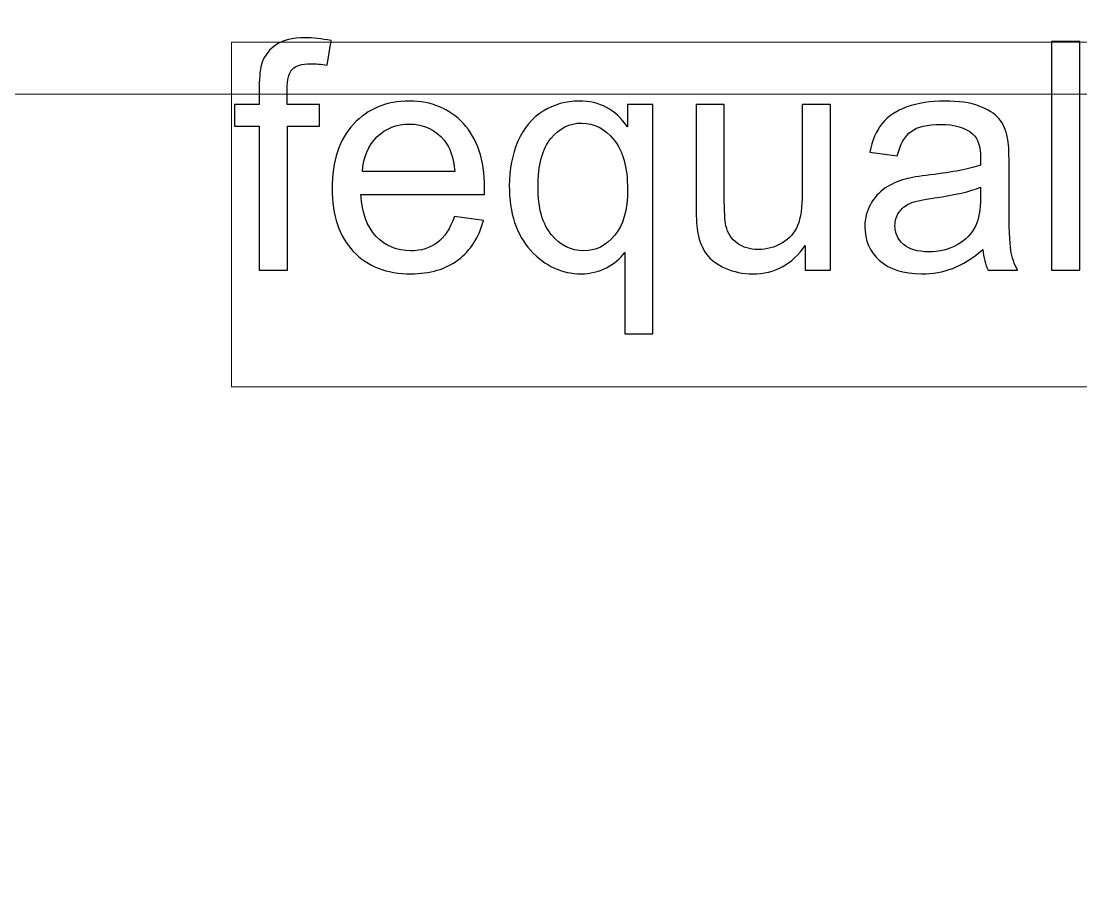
# Model space of a CAD drawing. Header units: centimetres. Extents: x -29.7 to 21.6, y -14.4 to 13.7.
# Drawn here: x 5.14 to 6.264, y 10.163 to 11.094 of the extents above; entities that cross this region are included whole.
import ezdxf

# ---------------------------------------------------------------- set-up
doc = ezdxf.new("R2010")
doc.units = ezdxf.units.CM
doc.header["$MEASUREMENT"] = 0
doc.layers.add('Layer 1', color=7, linetype='Continuous')

msp = doc.modelspace()

# ---------------------------------------------------------------- linework, layer by layer
at = {"layer": 'Layer 1', "color": 1, "lineweight": 9}
for points, knots in [([(1.28938, 9.70732), (1.28938, 9.70732), (1.28938, 13.6953), (1.28938, 13.6953), (1.28938, 13.6953), (1.28938, 13.6953), (11.25933, 13.6953), (11.25933, 13.6953), (11.25933, 13.6953), (11.25933, 13.6953), (11.25933, 9.70732), (11.25933, 9.70732)], [0, 0, 0, 0, 0.25, 0.25, 0.25, 0.25, 0.5, 0.5, 0.5, 0.5, 1, 1, 1, 1]), ([(8.76143, 11.01684), (8.76143, 11.01684), (4.28579, 11.01684), (4.28579, 11.01684), (4.28579, 11.01684), (4.28579, 11.01684), (4.28579, 11.64086), (4.28579, 11.64086), (4.28579, 11.64086), (4.28579, 11.64086), (8.76143, 11.64086), (8.76143, 11.64086), (8.76143, 11.64086), (8.76143, 11.64086), (8.76143, 11.01684), (8.76143, 11.01684)], [0, 0, 0, 0, 0.2, 0.2, 0.2, 0.2, 0.4, 0.4, 0.4, 0.4, 0.6, 0.6, 0.6, 0.6, 1, 1, 1, 1]), ([(8.76143, 11.01684), (8.76143, 11.01684), (4.28579, 11.01684), (4.28579, 11.01684), (4.28579, 11.01684), (4.28579, 11.01684), (4.28579, 11.64086), (4.28579, 11.64086), (4.28579, 11.64086), (4.28579, 11.64086), (8.76143, 11.64086), (8.76143, 11.64086), (8.76143, 11.64086), (8.76143, 11.64086), (8.76143, 11.01684), (8.76143, 11.01684)], [0, 0, 0, 0, 0.2, 0.2, 0.2, 0.2, 0.4, 0.4, 0.4, 0.4, 0.6, 0.6, 0.6, 0.6, 1, 1, 1, 1]), ([(5.39278, 10.82982), (5.39278, 10.82982), (5.39278, 10.9827), (5.39278, 10.9827), (5.39278, 10.9827), (5.39278, 10.9827), (5.36634, 10.9827), (5.36634, 10.9827), (5.36634, 10.9827), (5.36634, 10.9827), (5.36634, 11.00575), (5.36634, 11.00575), (5.36634, 11.00575), (5.36634, 11.00575), (5.39278, 11.00575), (5.39278, 11.00575), (5.39278, 11.00575), (5.39278, 11.00575), (5.39278, 11.02439), (5.39278, 11.02439), (5.39278, 11.02439), (5.39278, 11.0362), (5.3938, 11.04496), (5.39589, 11.05067), (5.39589, 11.05067), (5.39877, 11.05835), (5.40374, 11.06462), (5.41097, 11.06942), (5.41097, 11.06942), (5.41815, 11.07422), (5.42826, 11.0766), (5.44126, 11.0766), (5.44126, 11.0766), (5.44967, 11.0766), (5.45894, 11.07558), (5.46911, 11.0736), (5.46911, 11.0736), (5.46911, 11.0736), (5.46465, 11.0475), (5.46465, 11.0475), (5.46465, 11.0475), (5.45843, 11.04858), (5.45261, 11.04914), (5.44707, 11.04914), (5.44707, 11.04914), (5.43804, 11.04914), (5.43165, 11.04722), (5.42787, 11.04338), (5.42787, 11.04338), (5.42414, 11.03954), (5.42227, 11.03236), (5.42227, 11.02185), (5.42227, 11.02185), (5.42227, 11.02185), (5.42227, 11.00575), (5.42227, 11.00575), (5.42227, 11.00575), (5.42227, 11.00575), (5.45651, 11.00575), (5.45651, 11.00575), (5.45651, 11.00575), (5.45651, 11.00575), (5.45651, 10.9827), (5.45651, 10.9827), (5.45651, 10.9827), (5.45651, 10.9827), (5.42261, 10.9827), (5.42261, 10.9827), (5.42261, 10.9827), (5.42261, 10.9827), (5.42261, 10.82982), (5.42261, 10.82982), (5.42261, 10.82982), (5.42261, 10.82982), (5.39278, 10.82982), (5.39278, 10.82982)], [0, 0, 0, 0, 0.05, 0.05, 0.05, 0.05, 0.1, 0.1, 0.1, 0.1, 0.15, 0.15, 0.15, 0.15, 0.2, 0.2, 0.2, 0.2, 0.25, 0.25, 0.25, 0.25, 0.3, 0.3, 0.3, 0.3, 0.35, 0.35, 0.35, 0.35, 0.4, 0.4, 0.4, 0.4, 0.45, 0.45, 0.45, 0.45, 0.5, 0.5, 0.5, 0.5, 0.55, 0.55, 0.55, 0.55, 0.6, 0.6, 0.6, 0.6, 0.65, 0.65, 0.65, 0.65, 0.7, 0.7, 0.7, 0.7, 0.75, 0.75, 0.75, 0.75, 0.8, 0.8, 0.8, 0.8, 0.85, 0.85, 0.85, 0.85, 0.9, 0.9, 0.9, 0.9, 1, 1, 1, 1]), ([(6.23328, 10.82982), (6.23328, 10.82982), (6.23328, 11.07253), (6.23328, 11.07253), (6.23328, 11.07253), (6.23328, 11.07253), (6.26311, 11.07253), (6.26311, 11.07253), (6.26311, 11.07253), (6.26311, 11.07253), (6.26311, 10.82982), (6.26311, 10.82982), (6.26311, 10.82982), (6.26311, 10.82982), (6.23328, 10.82982), (6.23328, 10.82982)], [0, 0, 0, 0, 0.2, 0.2, 0.2, 0.2, 0.4, 0.4, 0.4, 0.4, 0.6, 0.6, 0.6, 0.6, 1, 1, 1, 1]), ([(7.3448, 10.70609), (7.3448, 10.70609), (5.36331, 10.70609), (5.36331, 10.70609), (5.36331, 10.70609), (5.36331, 10.70609), (5.36331, 11.07182), (5.36331, 11.07182), (5.36331, 11.07182), (5.36331, 11.07182), (7.3448, 11.07182), (7.3448, 11.07182), (7.3448, 11.07182), (7.3448, 11.07182), (7.3448, 10.70609), (7.3448, 10.70609)], [0, 0, 0, 0, 0.2, 0.2, 0.2, 0.2, 0.4, 0.4, 0.4, 0.4, 0.6, 0.6, 0.6, 0.6, 1, 1, 1, 1]), ([(7.3448, 10.70609), (7.3448, 10.70609), (5.36331, 10.70609), (5.36331, 10.70609), (5.36331, 10.70609), (5.36331, 10.70609), (5.36331, 11.07182), (5.36331, 11.07182), (5.36331, 11.07182), (5.36331, 11.07182), (7.3448, 11.07182), (7.3448, 11.07182), (7.3448, 11.07182), (7.3448, 11.07182), (7.3448, 10.70609), (7.3448, 10.70609)], [0, 0, 0, 0, 0.2, 0.2, 0.2, 0.2, 0.4, 0.4, 0.4, 0.4, 0.6, 0.6, 0.6, 0.6, 1, 1, 1, 1]), ([(5.59984, 10.88677), (5.59984, 10.88677), (5.63069, 10.8827), (5.63069, 10.8827), (5.63069, 10.8827), (5.62589, 10.86479), (5.6169, 10.85084), (5.6038, 10.84095), (5.6038, 10.84095), (5.59069, 10.83106), (5.57397, 10.82609), (5.55357, 10.82609), (5.55357, 10.82609), (5.52792, 10.82609), (5.50758, 10.834), (5.49255, 10.84982), (5.49255, 10.84982), (5.47753, 10.86558), (5.47001, 10.88779), (5.47001, 10.91632), (5.47001, 10.91632), (5.47001, 10.94581), (5.47758, 10.96875), (5.49278, 10.98502), (5.49278, 10.98502), (5.50798, 11.00134), (5.5277, 11.00948), (5.55193, 11.00948), (5.55193, 11.00948), (5.57538, 11.00948), (5.59453, 11.00151), (5.60939, 10.98552), (5.60939, 10.98552), (5.62425, 10.96954), (5.63171, 10.94705), (5.63171, 10.91807), (5.63171, 10.91807), (5.63171, 10.91632), (5.63165, 10.91366), (5.63154, 10.91016), (5.63154, 10.91016), (5.63154, 10.91016), (5.50052, 10.91016), (5.50052, 10.91016), (5.50052, 10.91016), (5.50165, 10.89089), (5.50707, 10.87609), (5.5169, 10.86586), (5.5169, 10.86586), (5.52668, 10.85564), (5.53894, 10.8505), (5.55357, 10.8505), (5.55357, 10.8505), (5.56447, 10.8505), (5.5738, 10.85338), (5.58148, 10.85914), (5.58148, 10.85914), (5.58922, 10.8649), (5.59532, 10.87411), (5.59984, 10.88677)], [0, 0, 0, 0, 0.0625, 0.0625, 0.0625, 0.0625, 0.125, 0.125, 0.125, 0.125, 0.1875, 0.1875, 0.1875, 0.1875, 0.25, 0.25, 0.25, 0.25, 0.3125, 0.3125, 0.3125, 0.3125, 0.375, 0.375, 0.375, 0.375, 0.4375, 0.4375, 0.4375, 0.4375, 0.5, 0.5, 0.5, 0.5, 0.5625, 0.5625, 0.5625, 0.5625, 0.625, 0.625, 0.625, 0.625, 0.6875, 0.6875, 0.6875, 0.6875, 0.75, 0.75, 0.75, 0.75, 0.8125, 0.8125, 0.8125, 0.8125, 0.875, 0.875, 0.875, 0.875, 1, 1, 1, 1]), ([(5.78041, 10.76236), (5.78041, 10.76236), (5.78041, 10.84869), (5.78041, 10.84869), (5.78041, 10.84869), (5.77577, 10.84219), (5.76928, 10.83683), (5.76097, 10.83253), (5.76097, 10.83253), (5.75267, 10.82824), (5.7438, 10.82609), (5.73442, 10.82609), (5.73442, 10.82609), (5.71357, 10.82609), (5.69566, 10.8344), (5.68058, 10.85106), (5.68058, 10.85106), (5.66555, 10.86767), (5.65803, 10.8905), (5.65803, 10.91942), (5.65803, 10.91942), (5.65803, 10.93705), (5.66108, 10.95287), (5.66719, 10.96688), (5.66719, 10.96688), (5.67334, 10.98084), (5.68221, 10.99146), (5.69385, 10.99863), (5.69385, 10.99863), (5.70549, 11.00586), (5.71826, 11.00948), (5.73216, 11.00948), (5.73216, 11.00948), (5.75391, 11.00948), (5.77097, 11.00038), (5.78346, 10.98214), (5.78346, 10.98214), (5.78346, 10.98214), (5.78346, 11.00575), (5.78346, 11.00575), (5.78346, 11.00575), (5.78346, 11.00575), (5.81024, 11.00575), (5.81024, 11.00575), (5.81024, 11.00575), (5.81024, 11.00575), (5.81024, 10.76236), (5.81024, 10.76236), (5.81024, 10.76236), (5.81024, 10.76236), (5.78041, 10.76236), (5.78041, 10.76236)], [0, 0, 0, 0, 0.0714286, 0.0714286, 0.0714286, 0.0714286, 0.1428571, 0.1428571, 0.1428571, 0.1428571, 0.2142857, 0.2142857, 0.2142857, 0.2142857, 0.2857143, 0.2857143, 0.2857143, 0.2857143, 0.3571429, 0.3571429, 0.3571429, 0.3571429, 0.4285714, 0.4285714, 0.4285714, 0.4285714, 0.5, 0.5, 0.5, 0.5, 0.5714286, 0.5714286, 0.5714286, 0.5714286, 0.6428571, 0.6428571, 0.6428571, 0.6428571, 0.7142857, 0.7142857, 0.7142857, 0.7142857, 0.7857143, 0.7857143, 0.7857143, 0.7857143, 0.8571429, 0.8571429, 0.8571429, 0.8571429, 1, 1, 1, 1]), ([(5.97182, 10.82982), (5.97182, 10.82982), (5.97182, 10.85598), (5.97182, 10.85598), (5.97182, 10.85598), (5.95814, 10.83603), (5.93961, 10.82609), (5.91617, 10.82609), (5.91617, 10.82609), (5.90583, 10.82609), (5.89617, 10.82807), (5.88718, 10.83202), (5.88718, 10.83202), (5.8782, 10.83603), (5.87154, 10.84101), (5.86719, 10.84699), (5.86719, 10.84699), (5.86283, 10.85304), (5.85978, 10.86038), (5.85803, 10.86909), (5.85803, 10.86909), (5.85685, 10.87496), (5.85622, 10.88423), (5.85622, 10.89688), (5.85622, 10.89688), (5.85622, 10.89688), (5.85622, 11.00575), (5.85622, 11.00575), (5.85622, 11.00575), (5.85622, 11.00575), (5.88605, 11.00575), (5.88605, 11.00575), (5.88605, 11.00575), (5.88605, 11.00575), (5.88605, 10.90841), (5.88605, 10.90841), (5.88605, 10.90841), (5.88605, 10.89287), (5.88668, 10.88236), (5.88786, 10.87699), (5.88786, 10.87699), (5.88973, 10.86914), (5.89368, 10.86304), (5.89978, 10.85858), (5.89978, 10.85858), (5.90583, 10.85411), (5.91329, 10.85185), (5.92221, 10.85185), (5.92221, 10.85185), (5.93114, 10.85185), (5.9395, 10.85411), (5.9473, 10.85869), (5.9473, 10.85869), (5.95509, 10.86327), (5.96063, 10.86954), (5.96391, 10.87739), (5.96391, 10.87739), (5.96713, 10.88524), (5.96877, 10.89671), (5.96877, 10.91168), (5.96877, 10.91168), (5.96877, 10.91168), (5.96877, 11.00575), (5.96877, 11.00575), (5.96877, 11.00575), (5.96877, 11.00575), (5.9986, 11.00575), (5.9986, 11.00575), (5.9986, 11.00575), (5.9986, 11.00575), (5.9986, 10.82982), (5.9986, 10.82982), (5.9986, 10.82982), (5.9986, 10.82982), (5.97182, 10.82982), (5.97182, 10.82982)], [0, 0, 0, 0, 0.05, 0.05, 0.05, 0.05, 0.1, 0.1, 0.1, 0.1, 0.15, 0.15, 0.15, 0.15, 0.2, 0.2, 0.2, 0.2, 0.25, 0.25, 0.25, 0.25, 0.3, 0.3, 0.3, 0.3, 0.35, 0.35, 0.35, 0.35, 0.4, 0.4, 0.4, 0.4, 0.45, 0.45, 0.45, 0.45, 0.5, 0.5, 0.5, 0.5, 0.55, 0.55, 0.55, 0.55, 0.6, 0.6, 0.6, 0.6, 0.65, 0.65, 0.65, 0.65, 0.7, 0.7, 0.7, 0.7, 0.75, 0.75, 0.75, 0.75, 0.8, 0.8, 0.8, 0.8, 0.85, 0.85, 0.85, 0.85, 0.9, 0.9, 0.9, 0.9, 1, 1, 1, 1]), ([(6.16035, 10.85185), (6.14927, 10.84242), (6.1386, 10.83581), (6.12837, 10.83191), (6.12837, 10.83191), (6.11814, 10.82801), (6.10718, 10.82609), (6.09543, 10.82609), (6.09543, 10.82609), (6.07611, 10.82609), (6.06125, 10.83078), (6.05086, 10.84022), (6.05086, 10.84022), (6.04046, 10.84959), (6.03526, 10.86163), (6.03526, 10.87626), (6.03526, 10.87626), (6.03526, 10.88485), (6.03724, 10.8927), (6.04114, 10.89982), (6.04114, 10.89982), (6.04509, 10.90694), (6.05023, 10.91259), (6.05656, 10.91688), (6.05656, 10.91688), (6.06295, 10.92118), (6.07007, 10.92445), (6.07803, 10.92666), (6.07803, 10.92666), (6.08391, 10.92818), (6.09278, 10.92965), (6.10458, 10.93112), (6.10458, 10.93112), (6.12865, 10.93394), (6.14645, 10.93739), (6.1578, 10.94134), (6.1578, 10.94134), (6.15792, 10.94541), (6.15797, 10.94801), (6.15797, 10.94908), (6.15797, 10.94908), (6.15797, 10.96117), (6.15515, 10.96971), (6.1495, 10.97468), (6.1495, 10.97468), (6.14187, 10.9814), (6.13052, 10.98473), (6.11549, 10.98473), (6.11549, 10.98473), (6.10142, 10.98473), (6.09103, 10.98225), (6.08436, 10.97733), (6.08436, 10.97733), (6.07764, 10.97242), (6.07272, 10.96372), (6.0695, 10.95117), (6.0695, 10.95117), (6.0695, 10.95117), (6.04035, 10.95524), (6.04035, 10.95524), (6.04035, 10.95524), (6.043, 10.96773), (6.04735, 10.97784), (6.05346, 10.98552), (6.05346, 10.98552), (6.05956, 10.99321), (6.06837, 10.99908), (6.0799, 11.00326), (6.0799, 11.00326), (6.09136, 11.00739), (6.10475, 11.00948), (6.1199, 11.00948), (6.1199, 11.00948), (6.13492, 11.00948), (6.14718, 11.00773), (6.15662, 11.00417), (6.15662, 11.00417), (6.166, 11.00061), (6.17295, 10.9962), (6.17735, 10.99084), (6.17735, 10.99084), (6.18176, 10.98547), (6.18487, 10.97869), (6.18667, 10.9705), (6.18667, 10.9705), (6.18763, 10.96541), (6.18814, 10.95626), (6.18814, 10.9431), (6.18814, 10.9431), (6.18814, 10.9431), (6.18814, 10.90355), (6.18814, 10.90355), (6.18814, 10.90355), (6.18814, 10.87592), (6.18876, 10.85846), (6.19001, 10.85106), (6.19001, 10.85106), (6.19119, 10.84366), (6.19368, 10.8366), (6.1973, 10.82982), (6.1973, 10.82982), (6.1973, 10.82982), (6.16611, 10.82982), (6.16611, 10.82982), (6.16611, 10.82982), (6.16312, 10.83609), (6.16119, 10.84344), (6.16035, 10.85185)], [0, 0, 0, 0, 0.0357143, 0.0357143, 0.0357143, 0.0357143, 0.0714286, 0.0714286, 0.0714286, 0.0714286, 0.1071429, 0.1071429, 0.1071429, 0.1071429, 0.1428571, 0.1428571, 0.1428571, 0.1428571, 0.1785714, 0.1785714, 0.1785714, 0.1785714, 0.2142857, 0.2142857, 0.2142857, 0.2142857, 0.25, 0.25, 0.25, 0.25, 0.2857143, 0.2857143, 0.2857143, 0.2857143, 0.3214286, 0.3214286, 0.3214286, 0.3214286, 0.3571429, 0.3571429, 0.3571429, 0.3571429, 0.3928571, 0.3928571, 0.3928571, 0.3928571, 0.4285714, 0.4285714, 0.4285714, 0.4285714, 0.4642857, 0.4642857, 0.4642857, 0.4642857, 0.5, 0.5, 0.5, 0.5, 0.5357143, 0.5357143, 0.5357143, 0.5357143, 0.5714286, 0.5714286, 0.5714286, 0.5714286, 0.6071429, 0.6071429, 0.6071429, 0.6071429, 0.6428571, 0.6428571, 0.6428571, 0.6428571, 0.6785714, 0.6785714, 0.6785714, 0.6785714, 0.7142857, 0.7142857, 0.7142857, 0.7142857, 0.75, 0.75, 0.75, 0.75, 0.7857143, 0.7857143, 0.7857143, 0.7857143, 0.8214286, 0.8214286, 0.8214286, 0.8214286, 0.8571429, 0.8571429, 0.8571429, 0.8571429, 0.8928571, 0.8928571, 0.8928571, 0.8928571, 0.9285714, 0.9285714, 0.9285714, 0.9285714, 1, 1, 1, 1]), ([(5.50222, 10.93456), (5.50222, 10.93456), (5.60018, 10.93456), (5.60018, 10.93456), (5.60018, 10.93456), (5.59888, 10.94937), (5.5951, 10.96044), (5.58894, 10.96784), (5.58894, 10.96784), (5.5795, 10.97931), (5.56719, 10.98507), (5.5521, 10.98507), (5.5521, 10.98507), (5.53843, 10.98507), (5.52696, 10.9805), (5.51764, 10.97134), (5.51764, 10.97134), (5.50837, 10.96219), (5.50323, 10.94993), (5.50222, 10.93456)], [0, 0, 0, 0, 0.1666667, 0.1666667, 0.1666667, 0.1666667, 0.3333333, 0.3333333, 0.3333333, 0.3333333, 0.5, 0.5, 0.5, 0.5, 0.6666667, 0.6666667, 0.6666667, 0.6666667, 1, 1, 1, 1]), ([(5.68854, 10.91829), (5.68854, 10.8957), (5.69329, 10.87875), (5.70278, 10.86745), (5.70278, 10.86745), (5.71227, 10.85615), (5.72363, 10.8505), (5.7369, 10.8505), (5.7369, 10.8505), (5.74961, 10.8505), (5.76052, 10.85586), (5.76973, 10.8666), (5.76973, 10.8666), (5.77888, 10.87739), (5.78346, 10.89372), (5.78346, 10.91564), (5.78346, 10.91564), (5.78346, 10.93903), (5.7786, 10.9566), (5.76894, 10.96841), (5.76894, 10.96841), (5.75928, 10.98021), (5.74798, 10.98609), (5.73493, 10.98609), (5.73493, 10.98609), (5.72199, 10.98609), (5.71103, 10.98061), (5.70204, 10.96965), (5.70204, 10.96965), (5.69306, 10.95869), (5.68854, 10.94157), (5.68854, 10.91829)], [0, 0, 0, 0, 0.1111111, 0.1111111, 0.1111111, 0.1111111, 0.2222222, 0.2222222, 0.2222222, 0.2222222, 0.3333333, 0.3333333, 0.3333333, 0.3333333, 0.4444444, 0.4444444, 0.4444444, 0.4444444, 0.5555556, 0.5555556, 0.5555556, 0.5555556, 0.6666667, 0.6666667, 0.6666667, 0.6666667, 0.7777778, 0.7777778, 0.7777778, 0.7777778, 1, 1, 1, 1]), ([(6.15797, 10.91795), (6.14713, 10.91355), (6.13086, 10.90982), (6.10916, 10.90677), (6.10916, 10.90677), (6.09684, 10.90502), (6.08814, 10.90304), (6.08306, 10.90084), (6.08306, 10.90084), (6.07797, 10.89863), (6.07408, 10.89541), (6.07131, 10.89123), (6.07131, 10.89123), (6.06854, 10.88699), (6.06713, 10.88231), (6.06713, 10.87711), (6.06713, 10.87711), (6.06713, 10.86925), (6.07012, 10.86264), (6.07617, 10.85739), (6.07617, 10.85739), (6.08221, 10.85214), (6.09103, 10.84948), (6.10261, 10.84948), (6.10261, 10.84948), (6.11408, 10.84948), (6.1243, 10.85197), (6.13328, 10.85699), (6.13328, 10.85699), (6.14221, 10.86197), (6.14882, 10.8688), (6.153, 10.87745), (6.153, 10.87745), (6.15622, 10.88417), (6.1578, 10.89406), (6.1578, 10.90711), (6.1578, 10.90711), (6.1578, 10.90711), (6.15797, 10.91795), (6.15797, 10.91795)], [0, 0, 0, 0, 0.0909091, 0.0909091, 0.0909091, 0.0909091, 0.1818182, 0.1818182, 0.1818182, 0.1818182, 0.2727273, 0.2727273, 0.2727273, 0.2727273, 0.3636364, 0.3636364, 0.3636364, 0.3636364, 0.4545455, 0.4545455, 0.4545455, 0.4545455, 0.5454545, 0.5454545, 0.5454545, 0.5454545, 0.6363636, 0.6363636, 0.6363636, 0.6363636, 0.7272727, 0.7272727, 0.7272727, 0.7272727, 0.8181818, 0.8181818, 0.8181818, 0.8181818, 1, 1, 1, 1])]:
    msp.add_open_spline(points, degree=3, knots=knots, dxfattribs=at)
at = {"layer": 'Layer 1', "color": 250}
for points, knots in [([(5.39278, 10.82982), (5.39278, 10.82982), (5.39278, 10.9827), (5.39278, 10.9827), (5.39278, 10.9827), (5.39278, 10.9827), (5.36634, 10.9827), (5.36634, 10.9827), (5.36634, 10.9827), (5.36634, 10.9827), (5.36634, 11.00575), (5.36634, 11.00575), (5.36634, 11.00575), (5.36634, 11.00575), (5.39278, 11.00575), (5.39278, 11.00575), (5.39278, 11.00575), (5.39278, 11.00575), (5.39278, 11.02439), (5.39278, 11.02439), (5.39278, 11.02439), (5.39278, 11.0362), (5.3938, 11.04496), (5.39589, 11.05067), (5.39589, 11.05067), (5.39877, 11.05835), (5.40374, 11.06462), (5.41097, 11.06942), (5.41097, 11.06942), (5.41815, 11.07422), (5.42826, 11.0766), (5.44126, 11.0766), (5.44126, 11.0766), (5.44967, 11.0766), (5.45894, 11.07558), (5.46911, 11.0736), (5.46911, 11.0736), (5.46911, 11.0736), (5.46465, 11.0475), (5.46465, 11.0475), (5.46465, 11.0475), (5.45843, 11.04858), (5.45261, 11.04914), (5.44707, 11.04914), (5.44707, 11.04914), (5.43804, 11.04914), (5.43165, 11.04722), (5.42787, 11.04338), (5.42787, 11.04338), (5.42414, 11.03954), (5.42227, 11.03236), (5.42227, 11.02185), (5.42227, 11.02185), (5.42227, 11.02185), (5.42227, 11.00575), (5.42227, 11.00575), (5.42227, 11.00575), (5.42227, 11.00575), (5.45651, 11.00575), (5.45651, 11.00575), (5.45651, 11.00575), (5.45651, 11.00575), (5.45651, 10.9827), (5.45651, 10.9827), (5.45651, 10.9827), (5.45651, 10.9827), (5.42261, 10.9827), (5.42261, 10.9827), (5.42261, 10.9827), (5.42261, 10.9827), (5.42261, 10.82982), (5.42261, 10.82982), (5.42261, 10.82982), (5.42261, 10.82982), (5.39278, 10.82982), (5.39278, 10.82982)], [0, 0, 0, 0, 0.05, 0.05, 0.05, 0.05, 0.1, 0.1, 0.1, 0.1, 0.15, 0.15, 0.15, 0.15, 0.2, 0.2, 0.2, 0.2, 0.25, 0.25, 0.25, 0.25, 0.3, 0.3, 0.3, 0.3, 0.35, 0.35, 0.35, 0.35, 0.4, 0.4, 0.4, 0.4, 0.45, 0.45, 0.45, 0.45, 0.5, 0.5, 0.5, 0.5, 0.55, 0.55, 0.55, 0.55, 0.6, 0.6, 0.6, 0.6, 0.65, 0.65, 0.65, 0.65, 0.7, 0.7, 0.7, 0.7, 0.75, 0.75, 0.75, 0.75, 0.8, 0.8, 0.8, 0.8, 0.85, 0.85, 0.85, 0.85, 0.9, 0.9, 0.9, 0.9, 1, 1, 1, 1]), ([(6.23328, 10.82982), (6.23328, 10.82982), (6.23328, 11.07253), (6.23328, 11.07253), (6.23328, 11.07253), (6.23328, 11.07253), (6.26311, 11.07253), (6.26311, 11.07253), (6.26311, 11.07253), (6.26311, 11.07253), (6.26311, 10.82982), (6.26311, 10.82982), (6.26311, 10.82982), (6.26311, 10.82982), (6.23328, 10.82982), (6.23328, 10.82982)], [0, 0, 0, 0, 0.2, 0.2, 0.2, 0.2, 0.4, 0.4, 0.4, 0.4, 0.6, 0.6, 0.6, 0.6, 1, 1, 1, 1]), ([(5.59984, 10.88677), (5.59984, 10.88677), (5.63069, 10.8827), (5.63069, 10.8827), (5.63069, 10.8827), (5.62589, 10.86479), (5.6169, 10.85084), (5.6038, 10.84095), (5.6038, 10.84095), (5.59069, 10.83106), (5.57397, 10.82609), (5.55357, 10.82609), (5.55357, 10.82609), (5.52792, 10.82609), (5.50758, 10.834), (5.49255, 10.84982), (5.49255, 10.84982), (5.47753, 10.86558), (5.47001, 10.88779), (5.47001, 10.91632), (5.47001, 10.91632), (5.47001, 10.94581), (5.47758, 10.96875), (5.49278, 10.98502), (5.49278, 10.98502), (5.50798, 11.00134), (5.5277, 11.00948), (5.55193, 11.00948), (5.55193, 11.00948), (5.57538, 11.00948), (5.59453, 11.00151), (5.60939, 10.98552), (5.60939, 10.98552), (5.62425, 10.96954), (5.63171, 10.94705), (5.63171, 10.91807), (5.63171, 10.91807), (5.63171, 10.91632), (5.63165, 10.91366), (5.63154, 10.91016), (5.63154, 10.91016), (5.63154, 10.91016), (5.50052, 10.91016), (5.50052, 10.91016), (5.50052, 10.91016), (5.50165, 10.89089), (5.50707, 10.87609), (5.5169, 10.86586), (5.5169, 10.86586), (5.52668, 10.85564), (5.53894, 10.8505), (5.55357, 10.8505), (5.55357, 10.8505), (5.56447, 10.8505), (5.5738, 10.85338), (5.58148, 10.85914), (5.58148, 10.85914), (5.58922, 10.8649), (5.59532, 10.87411), (5.59984, 10.88677)], [0, 0, 0, 0, 0.0625, 0.0625, 0.0625, 0.0625, 0.125, 0.125, 0.125, 0.125, 0.1875, 0.1875, 0.1875, 0.1875, 0.25, 0.25, 0.25, 0.25, 0.3125, 0.3125, 0.3125, 0.3125, 0.375, 0.375, 0.375, 0.375, 0.4375, 0.4375, 0.4375, 0.4375, 0.5, 0.5, 0.5, 0.5, 0.5625, 0.5625, 0.5625, 0.5625, 0.625, 0.625, 0.625, 0.625, 0.6875, 0.6875, 0.6875, 0.6875, 0.75, 0.75, 0.75, 0.75, 0.8125, 0.8125, 0.8125, 0.8125, 0.875, 0.875, 0.875, 0.875, 1, 1, 1, 1]), ([(5.78041, 10.76236), (5.78041, 10.76236), (5.78041, 10.84869), (5.78041, 10.84869), (5.78041, 10.84869), (5.77577, 10.84219), (5.76928, 10.83683), (5.76097, 10.83253), (5.76097, 10.83253), (5.75267, 10.82824), (5.7438, 10.82609), (5.73442, 10.82609), (5.73442, 10.82609), (5.71357, 10.82609), (5.69566, 10.8344), (5.68058, 10.85106), (5.68058, 10.85106), (5.66555, 10.86767), (5.65803, 10.8905), (5.65803, 10.91942), (5.65803, 10.91942), (5.65803, 10.93705), (5.66108, 10.95287), (5.66719, 10.96688), (5.66719, 10.96688), (5.67334, 10.98084), (5.68221, 10.99146), (5.69385, 10.99863), (5.69385, 10.99863), (5.70549, 11.00586), (5.71826, 11.00948), (5.73216, 11.00948), (5.73216, 11.00948), (5.75391, 11.00948), (5.77097, 11.00038), (5.78346, 10.98214), (5.78346, 10.98214), (5.78346, 10.98214), (5.78346, 11.00575), (5.78346, 11.00575), (5.78346, 11.00575), (5.78346, 11.00575), (5.81024, 11.00575), (5.81024, 11.00575), (5.81024, 11.00575), (5.81024, 11.00575), (5.81024, 10.76236), (5.81024, 10.76236), (5.81024, 10.76236), (5.81024, 10.76236), (5.78041, 10.76236), (5.78041, 10.76236)], [0, 0, 0, 0, 0.0714286, 0.0714286, 0.0714286, 0.0714286, 0.1428571, 0.1428571, 0.1428571, 0.1428571, 0.2142857, 0.2142857, 0.2142857, 0.2142857, 0.2857143, 0.2857143, 0.2857143, 0.2857143, 0.3571429, 0.3571429, 0.3571429, 0.3571429, 0.4285714, 0.4285714, 0.4285714, 0.4285714, 0.5, 0.5, 0.5, 0.5, 0.5714286, 0.5714286, 0.5714286, 0.5714286, 0.6428571, 0.6428571, 0.6428571, 0.6428571, 0.7142857, 0.7142857, 0.7142857, 0.7142857, 0.7857143, 0.7857143, 0.7857143, 0.7857143, 0.8571429, 0.8571429, 0.8571429, 0.8571429, 1, 1, 1, 1]), ([(5.97182, 10.82982), (5.97182, 10.82982), (5.97182, 10.85598), (5.97182, 10.85598), (5.97182, 10.85598), (5.95814, 10.83603), (5.93961, 10.82609), (5.91617, 10.82609), (5.91617, 10.82609), (5.90583, 10.82609), (5.89617, 10.82807), (5.88718, 10.83202), (5.88718, 10.83202), (5.8782, 10.83603), (5.87154, 10.84101), (5.86719, 10.84699), (5.86719, 10.84699), (5.86283, 10.85304), (5.85978, 10.86038), (5.85803, 10.86909), (5.85803, 10.86909), (5.85685, 10.87496), (5.85622, 10.88423), (5.85622, 10.89688), (5.85622, 10.89688), (5.85622, 10.89688), (5.85622, 11.00575), (5.85622, 11.00575), (5.85622, 11.00575), (5.85622, 11.00575), (5.88605, 11.00575), (5.88605, 11.00575), (5.88605, 11.00575), (5.88605, 11.00575), (5.88605, 10.90841), (5.88605, 10.90841), (5.88605, 10.90841), (5.88605, 10.89287), (5.88668, 10.88236), (5.88786, 10.87699), (5.88786, 10.87699), (5.88973, 10.86914), (5.89368, 10.86304), (5.89978, 10.85858), (5.89978, 10.85858), (5.90583, 10.85411), (5.91329, 10.85185), (5.92221, 10.85185), (5.92221, 10.85185), (5.93114, 10.85185), (5.9395, 10.85411), (5.9473, 10.85869), (5.9473, 10.85869), (5.95509, 10.86327), (5.96063, 10.86954), (5.96391, 10.87739), (5.96391, 10.87739), (5.96713, 10.88524), (5.96877, 10.89671), (5.96877, 10.91168), (5.96877, 10.91168), (5.96877, 10.91168), (5.96877, 11.00575), (5.96877, 11.00575), (5.96877, 11.00575), (5.96877, 11.00575), (5.9986, 11.00575), (5.9986, 11.00575), (5.9986, 11.00575), (5.9986, 11.00575), (5.9986, 10.82982), (5.9986, 10.82982), (5.9986, 10.82982), (5.9986, 10.82982), (5.97182, 10.82982), (5.97182, 10.82982)], [0, 0, 0, 0, 0.05, 0.05, 0.05, 0.05, 0.1, 0.1, 0.1, 0.1, 0.15, 0.15, 0.15, 0.15, 0.2, 0.2, 0.2, 0.2, 0.25, 0.25, 0.25, 0.25, 0.3, 0.3, 0.3, 0.3, 0.35, 0.35, 0.35, 0.35, 0.4, 0.4, 0.4, 0.4, 0.45, 0.45, 0.45, 0.45, 0.5, 0.5, 0.5, 0.5, 0.55, 0.55, 0.55, 0.55, 0.6, 0.6, 0.6, 0.6, 0.65, 0.65, 0.65, 0.65, 0.7, 0.7, 0.7, 0.7, 0.75, 0.75, 0.75, 0.75, 0.8, 0.8, 0.8, 0.8, 0.85, 0.85, 0.85, 0.85, 0.9, 0.9, 0.9, 0.9, 1, 1, 1, 1]), ([(6.16035, 10.85185), (6.14927, 10.84242), (6.1386, 10.83581), (6.12837, 10.83191), (6.12837, 10.83191), (6.11814, 10.82801), (6.10718, 10.82609), (6.09543, 10.82609), (6.09543, 10.82609), (6.07611, 10.82609), (6.06125, 10.83078), (6.05086, 10.84022), (6.05086, 10.84022), (6.04046, 10.84959), (6.03526, 10.86163), (6.03526, 10.87626), (6.03526, 10.87626), (6.03526, 10.88485), (6.03724, 10.8927), (6.04114, 10.89982), (6.04114, 10.89982), (6.04509, 10.90694), (6.05023, 10.91259), (6.05656, 10.91688), (6.05656, 10.91688), (6.06295, 10.92118), (6.07007, 10.92445), (6.07803, 10.92666), (6.07803, 10.92666), (6.08391, 10.92818), (6.09278, 10.92965), (6.10458, 10.93112), (6.10458, 10.93112), (6.12865, 10.93394), (6.14645, 10.93739), (6.1578, 10.94134), (6.1578, 10.94134), (6.15792, 10.94541), (6.15797, 10.94801), (6.15797, 10.94908), (6.15797, 10.94908), (6.15797, 10.96117), (6.15515, 10.96971), (6.1495, 10.97468), (6.1495, 10.97468), (6.14187, 10.9814), (6.13052, 10.98473), (6.11549, 10.98473), (6.11549, 10.98473), (6.10142, 10.98473), (6.09103, 10.98225), (6.08436, 10.97733), (6.08436, 10.97733), (6.07764, 10.97242), (6.07272, 10.96372), (6.0695, 10.95117), (6.0695, 10.95117), (6.0695, 10.95117), (6.04035, 10.95524), (6.04035, 10.95524), (6.04035, 10.95524), (6.043, 10.96773), (6.04735, 10.97784), (6.05346, 10.98552), (6.05346, 10.98552), (6.05956, 10.99321), (6.06837, 10.99908), (6.0799, 11.00326), (6.0799, 11.00326), (6.09136, 11.00739), (6.10475, 11.00948), (6.1199, 11.00948), (6.1199, 11.00948), (6.13492, 11.00948), (6.14718, 11.00773), (6.15662, 11.00417), (6.15662, 11.00417), (6.166, 11.00061), (6.17295, 10.9962), (6.17735, 10.99084), (6.17735, 10.99084), (6.18176, 10.98547), (6.18487, 10.97869), (6.18667, 10.9705), (6.18667, 10.9705), (6.18763, 10.96541), (6.18814, 10.95626), (6.18814, 10.9431), (6.18814, 10.9431), (6.18814, 10.9431), (6.18814, 10.90355), (6.18814, 10.90355), (6.18814, 10.90355), (6.18814, 10.87592), (6.18876, 10.85846), (6.19001, 10.85106), (6.19001, 10.85106), (6.19119, 10.84366), (6.19368, 10.8366), (6.1973, 10.82982), (6.1973, 10.82982), (6.1973, 10.82982), (6.16611, 10.82982), (6.16611, 10.82982), (6.16611, 10.82982), (6.16312, 10.83609), (6.16119, 10.84344), (6.16035, 10.85185)], [0, 0, 0, 0, 0.0357143, 0.0357143, 0.0357143, 0.0357143, 0.0714286, 0.0714286, 0.0714286, 0.0714286, 0.1071429, 0.1071429, 0.1071429, 0.1071429, 0.1428571, 0.1428571, 0.1428571, 0.1428571, 0.1785714, 0.1785714, 0.1785714, 0.1785714, 0.2142857, 0.2142857, 0.2142857, 0.2142857, 0.25, 0.25, 0.25, 0.25, 0.2857143, 0.2857143, 0.2857143, 0.2857143, 0.3214286, 0.3214286, 0.3214286, 0.3214286, 0.3571429, 0.3571429, 0.3571429, 0.3571429, 0.3928571, 0.3928571, 0.3928571, 0.3928571, 0.4285714, 0.4285714, 0.4285714, 0.4285714, 0.4642857, 0.4642857, 0.4642857, 0.4642857, 0.5, 0.5, 0.5, 0.5, 0.5357143, 0.5357143, 0.5357143, 0.5357143, 0.5714286, 0.5714286, 0.5714286, 0.5714286, 0.6071429, 0.6071429, 0.6071429, 0.6071429, 0.6428571, 0.6428571, 0.6428571, 0.6428571, 0.6785714, 0.6785714, 0.6785714, 0.6785714, 0.7142857, 0.7142857, 0.7142857, 0.7142857, 0.75, 0.75, 0.75, 0.75, 0.7857143, 0.7857143, 0.7857143, 0.7857143, 0.8214286, 0.8214286, 0.8214286, 0.8214286, 0.8571429, 0.8571429, 0.8571429, 0.8571429, 0.8928571, 0.8928571, 0.8928571, 0.8928571, 0.9285714, 0.9285714, 0.9285714, 0.9285714, 1, 1, 1, 1]), ([(5.50222, 10.93456), (5.50222, 10.93456), (5.60018, 10.93456), (5.60018, 10.93456), (5.60018, 10.93456), (5.59888, 10.94937), (5.5951, 10.96044), (5.58894, 10.96784), (5.58894, 10.96784), (5.5795, 10.97931), (5.56719, 10.98507), (5.5521, 10.98507), (5.5521, 10.98507), (5.53843, 10.98507), (5.52696, 10.9805), (5.51764, 10.97134), (5.51764, 10.97134), (5.50837, 10.96219), (5.50323, 10.94993), (5.50222, 10.93456)], [0, 0, 0, 0, 0.1666667, 0.1666667, 0.1666667, 0.1666667, 0.3333333, 0.3333333, 0.3333333, 0.3333333, 0.5, 0.5, 0.5, 0.5, 0.6666667, 0.6666667, 0.6666667, 0.6666667, 1, 1, 1, 1]), ([(5.68854, 10.91829), (5.68854, 10.8957), (5.69329, 10.87875), (5.70278, 10.86745), (5.70278, 10.86745), (5.71227, 10.85615), (5.72363, 10.8505), (5.7369, 10.8505), (5.7369, 10.8505), (5.74961, 10.8505), (5.76052, 10.85586), (5.76973, 10.8666), (5.76973, 10.8666), (5.77888, 10.87739), (5.78346, 10.89372), (5.78346, 10.91564), (5.78346, 10.91564), (5.78346, 10.93903), (5.7786, 10.9566), (5.76894, 10.96841), (5.76894, 10.96841), (5.75928, 10.98021), (5.74798, 10.98609), (5.73493, 10.98609), (5.73493, 10.98609), (5.72199, 10.98609), (5.71103, 10.98061), (5.70204, 10.96965), (5.70204, 10.96965), (5.69306, 10.95869), (5.68854, 10.94157), (5.68854, 10.91829)], [0, 0, 0, 0, 0.1111111, 0.1111111, 0.1111111, 0.1111111, 0.2222222, 0.2222222, 0.2222222, 0.2222222, 0.3333333, 0.3333333, 0.3333333, 0.3333333, 0.4444444, 0.4444444, 0.4444444, 0.4444444, 0.5555556, 0.5555556, 0.5555556, 0.5555556, 0.6666667, 0.6666667, 0.6666667, 0.6666667, 0.7777778, 0.7777778, 0.7777778, 0.7777778, 1, 1, 1, 1]), ([(6.15797, 10.91795), (6.14713, 10.91355), (6.13086, 10.90982), (6.10916, 10.90677), (6.10916, 10.90677), (6.09684, 10.90502), (6.08814, 10.90304), (6.08306, 10.90084), (6.08306, 10.90084), (6.07797, 10.89863), (6.07408, 10.89541), (6.07131, 10.89123), (6.07131, 10.89123), (6.06854, 10.88699), (6.06713, 10.88231), (6.06713, 10.87711), (6.06713, 10.87711), (6.06713, 10.86925), (6.07012, 10.86264), (6.07617, 10.85739), (6.07617, 10.85739), (6.08221, 10.85214), (6.09103, 10.84948), (6.10261, 10.84948), (6.10261, 10.84948), (6.11408, 10.84948), (6.1243, 10.85197), (6.13328, 10.85699), (6.13328, 10.85699), (6.14221, 10.86197), (6.14882, 10.8688), (6.153, 10.87745), (6.153, 10.87745), (6.15622, 10.88417), (6.1578, 10.89406), (6.1578, 10.90711), (6.1578, 10.90711), (6.1578, 10.90711), (6.15797, 10.91795), (6.15797, 10.91795)], [0, 0, 0, 0, 0.0909091, 0.0909091, 0.0909091, 0.0909091, 0.1818182, 0.1818182, 0.1818182, 0.1818182, 0.2727273, 0.2727273, 0.2727273, 0.2727273, 0.3636364, 0.3636364, 0.3636364, 0.3636364, 0.4545455, 0.4545455, 0.4545455, 0.4545455, 0.5454545, 0.5454545, 0.5454545, 0.5454545, 0.6363636, 0.6363636, 0.6363636, 0.6363636, 0.7272727, 0.7272727, 0.7272727, 0.7272727, 0.8181818, 0.8181818, 0.8181818, 0.8181818, 1, 1, 1, 1])]:
    msp.add_open_spline(points, degree=3, knots=knots, dxfattribs=at)

doc.saveas('drawing.dxf')
